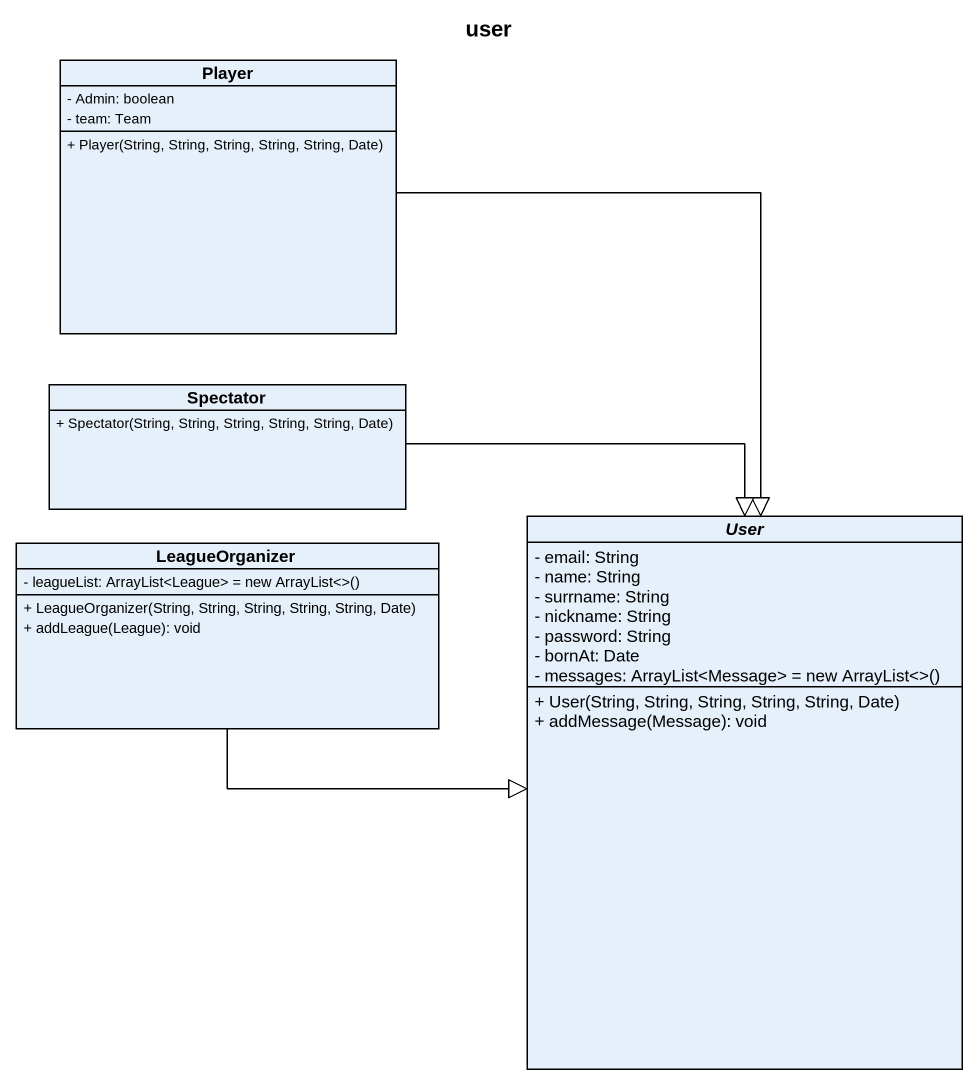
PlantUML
@startuml
title user
hide circle
hide empty members
skinparam classAttributeIconSize 0
class Player {
  - Admin: boolean
  - team: Team
  + Player(String, String, String, String, String, Date)
}
class Spectator {
  + Spectator(String, String, String, String, String, Date)
}
abstract class User {
  - email: String
  - name: String
  - surrname: String
  - nickname: String
  - password: String
  - bornAt: Date
  {field} - messages: ArrayList<Message> = new ArrayList<>()
  + User(String, String, String, String, String, Date)
  + addMessage(Message): void
}
class LeagueOrganizer {
  {field} - leagueList: ArrayList<League> = new ArrayList<>()
  + LeagueOrganizer(String, String, String, String, String, Date)
  + addLeague(League): void
}
Player --|> User
Spectator --|> User
LeagueOrganizer -right-|> User
@enduml
